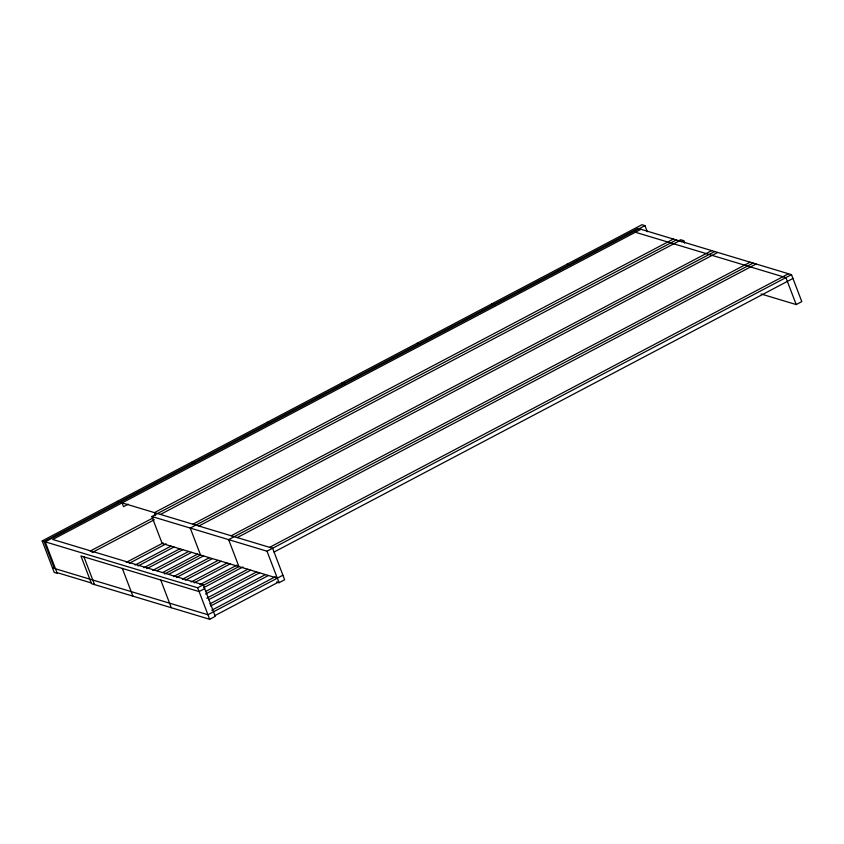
<?xml version="1.0" encoding="UTF-8"?>
<svg xmlns="http://www.w3.org/2000/svg" width="844" height="844" viewBox="0 0 844 844"><rect width="100%" height="100%" fill="white"/><g stroke="black" fill="none" stroke-linecap="round" stroke-linejoin="round"><path stroke-width="1.27" d="M644.943 225.622L45.207 541.837L57.244 573.34L54.227 572.443L42.2 540.93L641.936 224.715L644.943 225.622L647.285 231.741M640.976 229.294L52.718 539.464L203.246 584.829L215.283 616.331L209.681 619.285L91.521 583.679L80.929 555.953L199.1 591.57L204.702 588.616M128.193 504.216L123.53 506.674L122.085 502.887M673.343 239.052L154.452 512.635L155.539 515.484M277.317 578.161L162.153 543.462L151.867 516.496L676.35 239.96M90.16 551.09L153.597 517.646M678.354 240.951L680.665 239.738L683.672 240.645L684.6 243.083M160.465 514.45L679.357 240.867M92.017 552.609L154.294 519.767M681.361 241.859L683.672 240.645M192.833 524.208L711.724 250.615M714.731 251.523L190.248 528.07L200.545 555.025L164.601 573.973M126.21 562.41L163.145 542.935M198.857 526.023L717.748 252.43M129.227 563.317L166.152 543.842M135.061 565.079L171.005 546.121M138.068 565.976L174.012 547.028M143.902 567.738L179.846 548.79M146.909 568.645L182.853 549.697M152.743 570.407L188.687 551.448M156.921 570.702L191.693 552.356M231.224 535.771L750.105 262.189M162.755 572.464L197.538 554.118M753.122 263.096L228.629 539.632L238.926 566.598L202.982 585.546M237.238 537.586L756.129 264.003M168.768 574.268L203.552 555.932M173.442 576.642L209.386 557.694M176.449 577.549L212.393 558.601M182.293 579.311L218.227 560.353M185.3 580.218L221.244 561.26M191.134 581.97L227.078 563.022M194.141 582.877L230.085 563.929M269.605 547.345L788.496 273.751M199.975 584.639L236.9 565.163M42.2 540.93L197.654 587.783L203.246 584.829M151.867 516.496L267.02 551.206L791.503 274.659L801.8 301.624L796.198 304.568L761.077 293.986M203.678 587.677L242.924 566.978M274.068 552.039L792.949 278.457M206.031 591.264L247.777 569.257M205.567 594.007L250.784 570.164M206.759 598.217L256.618 571.926M208.616 599.736L259.625 572.833M209.808 603.935L265.459 574.595M210.494 606.066L268.466 575.502M211.696 610.265L275.292 576.737M282.909 575.207L207.951 614.738L52.497 567.885M214.988 615.582L278.763 581.959M276.579 581.97L279.047 582.708L284.65 579.765L272.623 548.252L117.168 501.399M791.503 274.659L637.958 228.386L44.11 541.5L54.406 568.466M635.374 232.248L785.912 277.613L796.198 304.568M566.968 264.235L569.974 265.143M491.999 303.766L495.006 304.673M417.031 343.297L420.038 344.204M342.063 382.817L345.08 383.725M267.094 422.348L270.112 423.255M192.137 461.879L195.143 462.786M56.949 572.591L91.226 582.919M267.02 551.206L279.047 582.708M197.654 587.783L209.681 619.285M160.719 579.997L171.3 607.722M122.327 568.434L132.909 596.149M83.946 556.861L94.528 584.586"/></g></svg>
